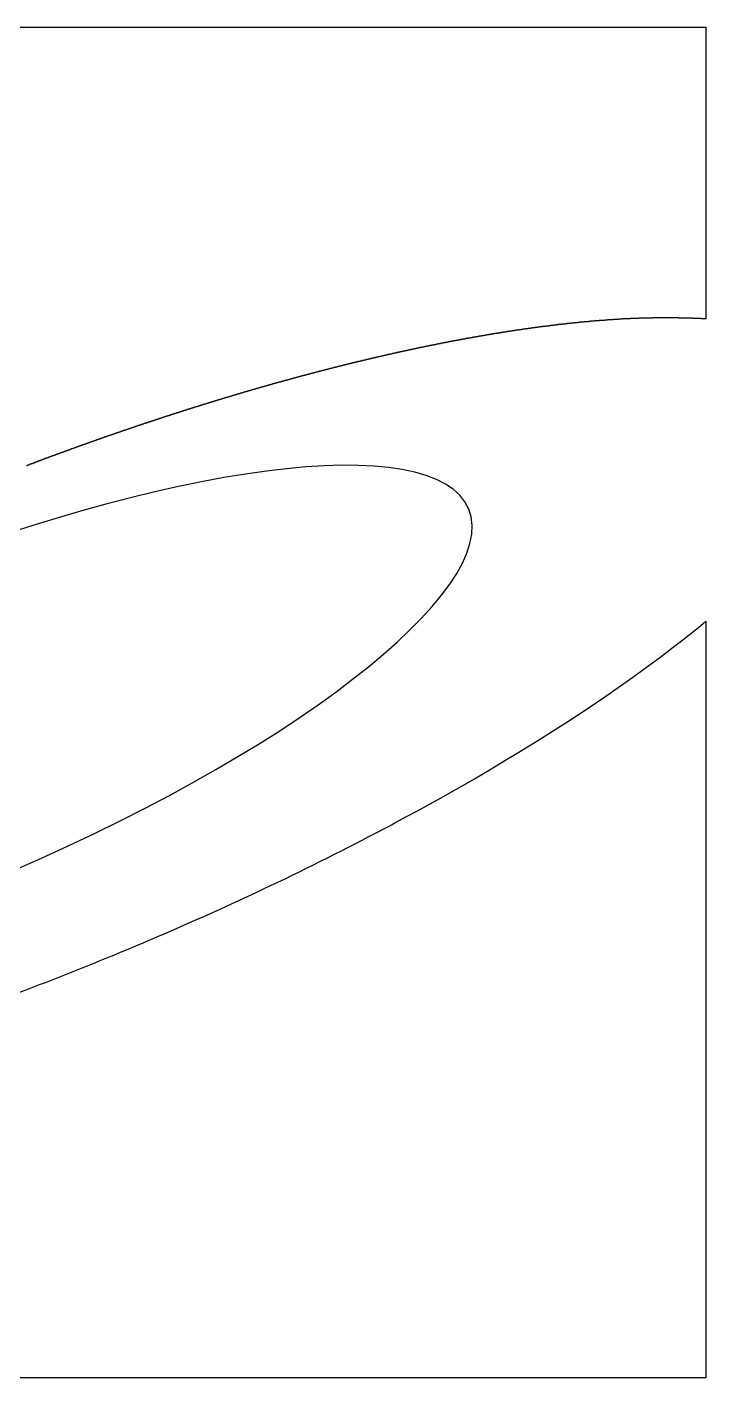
# Model space of a CAD drawing. Extents: x -0.1 to 68.2, y 0 to 24.5.
# Drawn here: x 12.19 to 24.5, y 0 to 24.5 of the extents above; entities that cross this region are included whole.
import ezdxf

# ---------------------------------------------------------------- set-up
doc = ezdxf.new("R2010")
doc.units = 0
doc.layers.add('ink_ext_XXXXXX', color=7, linetype='CONTINUOUS')

msp = doc.modelspace()

# ---------------------------------------------------------------- linework, layer by layer
at = {"layer": 'ink_ext_XXXXXX', "color": 7}
for points in [[(0, 24.500416), (24.503944, 24.500416), (24.503944, 19.205221), (24.472194, 19.205221), (24.472194, 19.208749), (24.415749, 19.208749), (24.415749, 19.212277), (24.338138, 19.212277), (24.338138, 19.215805), (24.260527, 19.215805), (24.260527, 19.219332), (24.161749, 19.219332), (24.161749, 19.22286), (24.006527, 19.22286), (24.006527, 19.226388), (23.540861, 19.226388), (23.540861, 19.22286), (23.413861, 19.22286), (23.413861, 19.219332), (23.286861, 19.219332), (23.286861, 19.215805), (23.202194, 19.215805), (23.202194, 19.212277), (23.131638, 19.212277), (23.131638, 19.208749), (23.061083, 19.208749), (23.061083, 19.205221), (22.990527, 19.205221), (22.990527, 19.201693), (22.919972, 19.201693), (22.919972, 19.198166), (22.867055, 19.198166), (22.867055, 19.194638), (22.817666, 19.194638), (22.817666, 19.19111), (22.768277, 19.19111), (22.768277, 19.187582), (22.718888, 19.187582), (22.718888, 19.184055), (22.665972, 19.184055), (22.665972, 19.180527), (22.616583, 19.180527), (22.616583, 19.176999), (22.567194, 19.176999), (22.567194, 19.173471), (22.528388, 19.173471), (22.528388, 19.169943), (22.486055, 19.169943), (22.486055, 19.166416), (22.447249, 19.166416), (22.447249, 19.162888), (22.408444, 19.162888), (22.408444, 19.15936), (22.369638, 19.15936), (22.369638, 19.155832), (22.330833, 19.155832), (22.330833, 19.152305), (22.292027, 19.152305), (22.292027, 19.148777), (22.253222, 19.148777), (22.253222, 19.145249), (22.214416, 19.145249), (22.214416, 19.141721), (22.179138, 19.141721), (22.179138, 19.138193), (22.143861, 19.138193), (22.143861, 19.134666), (22.112111, 19.134666), (22.112111, 19.131138), (22.080361, 19.131138), (22.080361, 19.12761), (22.048611, 19.12761), (22.048611, 19.124082), (22.016861, 19.124082), (22.016861, 19.120555), (21.985111, 19.120555), (21.985111, 19.117027), (21.949833, 19.117027), (21.949833, 19.113499), (21.918083, 19.113499), (21.918083, 19.109971), (21.886333, 19.109971), (21.886333, 19.106443), (21.854583, 19.106443), (21.854583, 19.102916), (21.822833, 19.102916), (21.822833, 19.099388), (21.791083, 19.099388), (21.791083, 19.09586), (21.762861, 19.09586), (21.762861, 19.092332), (21.738166, 19.092332), (21.738166, 19.088805), (21.709944, 19.088805), (21.709944, 19.085277), (21.681722, 19.085277), (21.681722, 19.081749), (21.653499, 19.081749), (21.653499, 19.078221), (21.625277, 19.078221), (21.625277, 19.074693), (21.597055, 19.074693), (21.597055, 19.071166), (21.568833, 19.071166), (21.568833, 19.067638), (21.540611, 19.067638), (21.540611, 19.06411), (21.512388, 19.06411), (21.512388, 19.060582), (21.484166, 19.060582), (21.484166, 19.057055), (21.455944, 19.057055), (21.455944, 19.053527), (21.427722, 19.053527), (21.427722, 19.049999), (21.403027, 19.049999), (21.403027, 19.046471), (21.378333, 19.046471), (21.378333, 19.042943), (21.353638, 19.042943), (21.353638, 19.039416), (21.328944, 19.039416), (21.328944, 19.035888), (21.304249, 19.035888), (21.304249, 19.03236), (21.279555, 19.03236), (21.279555, 19.028832), (21.254861, 19.028832), (21.254861, 19.025305), (21.230166, 19.025305), (21.230166, 19.021777), (21.205472, 19.021777), (21.205472, 19.018249), (21.180777, 19.018249), (21.180777, 19.014721), (21.156083, 19.014721), (21.156083, 19.011193), (21.131388, 19.011193), (21.131388, 19.007666), (21.106694, 19.007666), (21.106694, 19.004138), (21.081999, 19.004138), (21.081999, 19.00061), (21.057305, 19.00061), (21.057305, 18.997082), (21.032611, 18.997082), (21.032611, 18.993555), (21.011444, 18.993555), (21.011444, 18.990027), (20.990277, 18.990027), (20.990277, 18.986499), (20.965583, 18.986499), (20.965583, 18.982971), (20.944416, 18.982971), (20.944416, 18.979443), (20.923249, 18.979443), (20.923249, 18.975916), (20.898555, 18.975916), (20.898555, 18.972388), (20.877388, 18.972388), (20.877388, 18.96886), (20.856222, 18.96886), (20.856222, 18.965332), (20.831527, 18.965332), (20.831527, 18.961805), (20.810361, 18.961805), (20.810361, 18.958277), (20.789194, 18.958277), (20.789194, 18.954749), (20.764499, 18.954749), (20.764499, 18.951221), (20.743333, 18.951221), (20.743333, 18.947693), (20.722166, 18.947693), (20.722166, 18.944166), (20.697472, 18.944166), (20.697472, 18.940638), (20.676305, 18.940638), (20.676305, 18.93711), (20.655138, 18.93711), (20.655138, 18.933582), (20.630444, 18.933582), (20.630444, 18.930055), (20.612805, 18.930055), (20.612805, 18.926527), (20.591638, 18.926527), (20.591638, 18.922999), (20.570472, 18.922999), (20.570472, 18.919471), (20.549305, 18.919471), (20.549305, 18.915943), (20.528138, 18.915943), (20.528138, 18.912416), (20.510499, 18.912416), (20.510499, 18.908888), (20.489333, 18.908888), (20.489333, 18.90536), (20.468166, 18.90536), (20.468166, 18.901832), (20.446999, 18.901832), (20.446999, 18.898305), (20.429361, 18.898305), (20.429361, 18.894777), (20.408194, 18.894777), (20.408194, 18.891249), (20.387027, 18.891249), (20.387027, 18.887721), (20.365861, 18.887721), (20.365861, 18.884193), (20.348222, 18.884193), (20.348222, 18.880666), (20.327055, 18.880666), (20.327055, 18.877138), (20.305888, 18.877138), (20.305888, 18.87361), (20.284722, 18.87361), (20.284722, 18.870082), (20.263555, 18.870082), (20.263555, 18.866555), (20.245916, 18.866555), (20.245916, 18.863027), (20.224749, 18.863027), (20.224749, 18.859499), (20.203583, 18.859499), (20.203583, 18.855971), (20.185944, 18.855971), (20.185944, 18.852443), (20.168305, 18.852443), (20.168305, 18.848916), (20.147138, 18.848916), (20.147138, 18.845388), (20.129499, 18.845388), (20.129499, 18.84186), (20.111861, 18.84186), (20.111861, 18.838332), (20.090694, 18.838332), (20.090694, 18.834805), (20.073055, 18.834805), (20.073055, 18.831277), (20.055416, 18.831277), (20.055416, 18.827749), (20.034249, 18.827749), (20.034249, 18.824221), (20.016611, 18.824221), (20.016611, 18.820693), (19.998972, 18.820693), (19.998972, 18.817166), (19.977805, 18.817166), (19.977805, 18.813638), (19.960166, 18.813638), (19.960166, 18.81011), (19.942527, 18.81011), (19.942527, 18.806582), (19.921361, 18.806582), (19.921361, 18.803055), (19.903722, 18.803055), (19.903722, 18.799527), (19.886083, 18.799527), (19.886083, 18.795999), (19.864916, 18.795999), (19.864916, 18.792471), (19.847277, 18.792471), (19.847277, 18.788943), (19.829638, 18.788943), (19.829638, 18.785416), (19.808472, 18.785416), (19.808472, 18.781888), (19.790833, 18.781888), (19.790833, 18.77836), (19.773194, 18.77836), (19.773194, 18.774832), (19.755555, 18.774832), (19.755555, 18.771305), (19.737916, 18.771305), (19.737916, 18.767777), (19.720277, 18.767777), (19.720277, 18.764249), (19.702638, 18.764249), (19.702638, 18.760721), (19.685, 18.760721), (19.685, 18.757193), (19.667361, 18.757193), (19.667361, 18.753666), (19.649722, 18.753666), (19.649722, 18.750138), (19.632083, 18.750138), (19.632083, 18.74661), (19.614444, 18.74661), (19.614444, 18.743082), (19.600333, 18.743082), (19.600333, 18.739555), (19.582694, 18.739555), (19.582694, 18.736027), (19.565055, 18.736027), (19.565055, 18.732499), (19.547416, 18.732499), (19.547416, 18.728971), (19.529777, 18.728971), (19.529777, 18.725443), (19.512138, 18.725443), (19.512138, 18.721916), (19.4945, 18.721916), (19.4945, 18.718388), (19.476861, 18.718388), (19.476861, 18.71486), (19.459222, 18.71486), (19.459222, 18.711332), (19.441583, 18.711332), (19.441583, 18.707805), (19.423944, 18.707805), (19.423944, 18.704277), (19.406305, 18.704277), (19.406305, 18.700749), (19.388666, 18.700749), (19.388666, 18.697221), (19.371027, 18.697221), (19.371027, 18.693693), (19.353388, 18.693693), (19.353388, 18.690166), (19.33575, 18.690166), (19.33575, 18.686638), (19.321638, 18.686638), (19.321638, 18.68311), (19.304, 18.68311), (19.304, 18.679582), (19.289888, 18.679582), (19.289888, 18.676055), (19.27225, 18.676055), (19.27225, 18.672527), (19.254611, 18.672527), (19.254611, 18.668999), (19.2405, 18.668999), (19.2405, 18.665471), (19.222861, 18.665471), (19.222861, 18.661943), (19.205222, 18.661943), (19.205222, 18.658416), (19.191111, 18.658416), (19.191111, 18.654888), (19.173472, 18.654888), (19.173472, 18.65136), (19.155833, 18.65136), (19.155833, 18.647832), (19.141722, 18.647832), (19.141722, 18.644305), (19.124083, 18.644305), (19.124083, 18.640777), (19.106444, 18.640777), (19.106444, 18.637249), (19.092333, 18.637249), (19.092333, 18.633721), (19.074694, 18.633721), (19.074694, 18.630193), (19.057055, 18.630193), (19.057055, 18.626666), (19.042944, 18.626666), (19.042944, 18.623138), (19.025305, 18.623138), (19.025305, 18.61961), (19.007666, 18.61961), (19.007666, 18.616082), (18.993555, 18.616082), (18.993555, 18.612555), (18.975916, 18.612555), (18.975916, 18.609027), (18.958277, 18.609027), (18.958277, 18.605499), (18.944166, 18.605499), (18.944166, 18.601971), (18.926527, 18.601971), (18.926527, 18.598443), (18.912416, 18.598443), (18.912416, 18.594916), (18.894777, 18.594916), (18.894777, 18.591388), (18.880666, 18.591388), (18.880666, 18.58786), (18.863027, 18.58786), (18.863027, 18.584332), (18.848916, 18.584332), (18.848916, 18.580805), (18.834805, 18.580805), (18.834805, 18.577277), (18.817166, 18.577277), (18.817166, 18.573749), (18.803055, 18.573749), (18.803055, 18.570221), (18.788944, 18.570221), (18.788944, 18.566693), (18.771305, 18.566693), (18.771305, 18.563166), (18.757194, 18.563166), (18.757194, 18.559638), (18.739555, 18.559638), (18.739555, 18.55611), (18.725444, 18.55611), (18.725444, 18.552582), (18.711333, 18.552582), (18.711333, 18.549055), (18.693694, 18.549055), (18.693694, 18.545527), (18.679583, 18.545527), (18.679583, 18.541999), (18.661944, 18.541999), (18.661944, 18.538471), (18.647833, 18.538471), (18.647833, 18.534943), (18.633722, 18.534943), (18.633722, 18.531416), (18.616083, 18.531416), (18.616083, 18.527888), (18.601972, 18.527888), (18.601972, 18.52436), (18.584333, 18.52436), (18.584333, 18.520832), (18.570222, 18.520832), (18.570222, 18.517305), (18.556111, 18.517305), (18.556111, 18.513777), (18.538472, 18.513777), (18.538472, 18.510249), (18.524361, 18.510249), (18.524361, 18.506721), (18.506722, 18.506721), (18.506722, 18.503193), (18.492611, 18.503193), (18.492611, 18.499666), (18.4785, 18.499666), (18.4785, 18.496138), (18.460861, 18.496138), (18.460861, 18.49261), (18.44675, 18.49261), (18.44675, 18.489082), (18.432638, 18.489082), (18.432638, 18.485555), (18.418527, 18.485555), (18.418527, 18.482027), (18.404416, 18.482027), (18.404416, 18.478499), (18.390305, 18.478499), (18.390305, 18.474971), (18.372666, 18.474971), (18.372666, 18.471443), (18.358555, 18.471443), (18.358555, 18.467916), (18.344444, 18.467916), (18.344444, 18.464388), (18.330333, 18.464388), (18.330333, 18.46086), (18.316222, 18.46086), (18.316222, 18.457332), (18.302111, 18.457332), (18.302111, 18.453805), (18.288, 18.453805), (18.288, 18.450277), (18.270361, 18.450277), (18.270361, 18.446749), (18.25625, 18.446749), (18.25625, 18.443221), (18.242138, 18.443221), (18.242138, 18.439693), (18.228027, 18.439693), (18.228027, 18.436166), (18.213916, 18.436166), (18.213916, 18.432638), (18.199805, 18.432638), (18.199805, 18.42911), (18.182166, 18.42911), (18.182166, 18.425582), (18.168055, 18.425582), (18.168055, 18.422055), (18.153944, 18.422055), (18.153944, 18.418527), (18.139833, 18.418527), (18.139833, 18.414999), (18.125722, 18.414999), (18.125722, 18.411471), (18.111611, 18.411471), (18.111611, 18.407943), (18.093972, 18.407943), (18.093972, 18.404416), (18.079861, 18.404416), (18.079861, 18.400888), (18.06575, 18.400888), (18.06575, 18.39736), (18.051638, 18.39736), (18.051638, 18.393832), (18.037527, 18.393832), (18.037527, 18.390305), (18.023416, 18.390305), (18.023416, 18.386777), (18.009305, 18.386777), (18.009305, 18.383249), (17.995194, 18.383249), (17.995194, 18.379721), (17.981083, 18.379721), (17.981083, 18.376193), (17.966972, 18.376193), (17.966972, 18.372666), (17.952861, 18.372666), (17.952861, 18.369138), (17.93875, 18.369138), (17.93875, 18.36561), (17.924638, 18.36561), (17.924638, 18.362082), (17.910527, 18.362082), (17.910527, 18.358555), (17.896416, 18.358555), (17.896416, 18.355027), (17.882305, 18.355027), (17.882305, 18.351499), (17.868194, 18.351499), (17.868194, 18.347971), (17.854083, 18.347971), (17.854083, 18.344443), (17.839972, 18.344443), (17.839972, 18.340916), (17.825861, 18.340916), (17.825861, 18.337388), (17.81175, 18.337388), (17.81175, 18.33386), (17.797638, 18.33386), (17.797638, 18.330332), (17.783527, 18.330332), (17.783527, 18.326805), (17.769416, 18.326805), (17.769416, 18.323277), (17.755305, 18.323277), (17.755305, 18.319749), (17.741194, 18.319749), (17.741194, 18.316221), (17.727083, 18.316221), (17.727083, 18.312693), (17.7165, 18.312693), (17.7165, 18.309166), (17.702388, 18.309166), (17.702388, 18.305638), (17.688277, 18.305638), (17.688277, 18.30211), (17.674166, 18.30211), (17.674166, 18.298582), (17.660055, 18.298582), (17.660055, 18.295055), (17.645944, 18.295055), (17.645944, 18.291527), (17.631833, 18.291527), (17.631833, 18.287999), (17.617722, 18.287999), (17.617722, 18.284471), (17.603611, 18.284471), (17.603611, 18.280943), (17.5895, 18.280943), (17.5895, 18.277416), (17.575388, 18.277416), (17.575388, 18.273888), (17.561277, 18.273888), (17.561277, 18.27036), (17.547166, 18.27036), (17.547166, 18.266832), (17.533055, 18.266832), (17.533055, 18.263305), (17.522472, 18.263305), (17.522472, 18.259777), (17.508361, 18.259777), (17.508361, 18.256249), (17.49425, 18.256249), (17.49425, 18.252721), (17.480138, 18.252721), (17.480138, 18.249193), (17.466027, 18.249193), (17.466027, 18.245666), (17.455444, 18.245666), (17.455444, 18.242138), (17.441333, 18.242138), (17.441333, 18.23861), (17.427222, 18.23861), (17.427222, 18.235082), (17.413111, 18.235082), (17.413111, 18.231555), (17.402527, 18.231555), (17.402527, 18.228027), (17.388416, 18.228027), (17.388416, 18.224499), (17.374305, 18.224499), (17.374305, 18.220971), (17.360194, 18.220971), (17.360194, 18.217443), (17.346083, 18.217443), (17.346083, 18.213916), (17.3355, 18.213916), (17.3355, 18.210388), (17.321388, 18.210388), (17.321388, 18.20686), (17.307277, 18.20686), (17.307277, 18.203332), (17.293166, 18.203332), (17.293166, 18.199805), (17.282583, 18.199805), (17.282583, 18.196277), (17.268472, 18.196277), (17.268472, 18.192749), (17.254361, 18.192749), (17.254361, 18.189221), (17.24025, 18.189221), (17.24025, 18.185693), (17.226138, 18.185693), (17.226138, 18.182166), (17.215555, 18.182166), (17.215555, 18.178638), (17.201444, 18.178638), (17.201444, 18.17511), (17.187333, 18.17511), (17.187333, 18.171582), (17.173222, 18.171582), (17.173222, 18.168055), (17.162638, 18.168055), (17.162638, 18.164527), (17.148527, 18.164527), (17.148527, 18.160999), (17.134416, 18.160999), (17.134416, 18.157471), (17.120305, 18.157471), (17.120305, 18.153943), (17.106194, 18.153943), (17.106194, 18.150416), (17.095611, 18.150416), (17.095611, 18.146888), (17.0815, 18.146888), (17.0815, 18.14336), (17.067388, 18.14336), (17.067388, 18.139832), (17.056805, 18.139832), (17.056805, 18.136305), (17.042694, 18.136305), (17.042694, 18.132777), (17.028583, 18.132777), (17.028583, 18.129249), (17.018, 18.129249), (17.018, 18.125721), (17.003888, 18.125721), (17.003888, 18.122193), (16.993305, 18.122193), (16.993305, 18.118666), (16.979194, 18.118666), (16.979194, 18.115138), (16.965083, 18.115138), (16.965083, 18.11161), (16.9545, 18.11161), (16.9545, 18.108082), (16.940388, 18.108082), (16.940388, 18.104555), (16.926277, 18.104555), (16.926277, 18.101027), (16.915694, 18.101027), (16.915694, 18.097499), (16.901583, 18.097499), (16.901583, 18.093971), (16.891, 18.093971), (16.891, 18.090443), (16.876888, 18.090443), (16.876888, 18.086916), (16.862777, 18.086916), (16.862777, 18.083388), (16.852194, 18.083388), (16.852194, 18.07986), (16.838083, 18.07986), (16.838083, 18.076332), (16.8275, 18.076332), (16.8275, 18.072805), (16.813388, 18.072805), (16.813388, 18.069277), (16.799277, 18.069277), (16.799277, 18.065749), (16.788694, 18.065749), (16.788694, 18.062221), (16.774583, 18.062221), (16.774583, 18.058693), (16.760472, 18.058693), (16.760472, 18.055166), (16.749888, 18.055166), (16.749888, 18.051638), (16.735777, 18.051638), (16.735777, 18.04811), (16.725194, 18.04811), (16.725194, 18.044582), (16.711083, 18.044582), (16.711083, 18.041055), (16.696972, 18.041055), (16.696972, 18.037527), (16.686388, 18.037527), (16.686388, 18.033999), (16.672277, 18.033999), (16.672277, 18.030471), (16.658166, 18.030471), (16.658166, 18.026943), (16.647583, 18.026943), (16.647583, 18.023416), (16.633472, 18.023416), (16.633472, 18.019888), (16.622888, 18.019888), (16.622888, 18.01636), (16.608777, 18.01636), (16.608777, 18.012832), (16.598194, 18.012832), (16.598194, 18.009305), (16.584083, 18.009305), (16.584083, 18.005777), (16.5735, 18.005777), (16.5735, 18.002249), (16.559388, 18.002249), (16.559388, 17.998721), (16.548805, 17.998721), (16.548805, 17.995193), (16.534694, 17.995193), (16.534694, 17.991666), (16.524111, 17.991666), (16.524111, 17.988138), (16.51, 17.988138), (16.51, 17.98461), (16.499416, 17.98461), (16.499416, 17.981082), (16.485305, 17.981082), (16.485305, 17.977555), (16.474722, 17.977555), (16.474722, 17.974027), (16.460611, 17.974027), (16.460611, 17.970499), (16.450027, 17.970499), (16.450027, 17.966971), (16.435916, 17.966971), (16.435916, 17.963443), (16.425333, 17.963443), (16.425333, 17.959916), (16.411222, 17.959916), (16.411222, 17.956388), (16.400638, 17.956388), (16.400638, 17.95286), (16.386527, 17.95286), (16.386527, 17.949332), (16.375944, 17.949332), (16.375944, 17.945805), (16.365361, 17.945805), (16.365361, 17.942277), (16.35125, 17.942277), (16.35125, 17.938749), (16.340666, 17.938749), (16.340666, 17.935221), (16.326555, 17.935221), (16.326555, 17.931693), (16.315972, 17.931693), (16.315972, 17.928166), (16.301861, 17.928166), (16.301861, 17.924638), (16.291277, 17.924638), (16.291277, 17.92111), (16.277166, 17.92111), (16.277166, 17.917582), (16.266583, 17.917582), (16.266583, 17.914055), (16.252472, 17.914055), (16.252472, 17.910527), (16.241888, 17.910527), (16.241888, 17.906999), (16.227777, 17.906999), (16.227777, 17.903471), (16.217194, 17.903471), (16.217194, 17.899943), (16.203083, 17.899943), (16.203083, 17.896416), (16.1925, 17.896416), (16.1925, 17.892888), (16.178388, 17.892888), (16.178388, 17.88936), (16.167805, 17.88936), (16.167805, 17.885832), (16.157222, 17.885832), (16.157222, 17.882305), (16.143111, 17.882305), (16.143111, 17.878777), (16.132527, 17.878777), (16.132527, 17.875249), (16.118416, 17.875249), (16.118416, 17.871721), (16.107833, 17.871721), (16.107833, 17.868193), (16.093722, 17.868193), (16.093722, 17.864666), (16.083138, 17.864666), (16.083138, 17.861138), (16.072555, 17.861138), (16.072555, 17.85761), (16.058444, 17.85761), (16.058444, 17.854082), (16.047861, 17.854082), (16.047861, 17.850555), (16.037277, 17.850555), (16.037277, 17.847027), (16.023166, 17.847027), (16.023166, 17.843499), (16.012583, 17.843499), (16.012583, 17.839971), (16.002, 17.839971), (16.002, 17.836443), (15.987888, 17.836443), (15.987888, 17.832916), (15.977305, 17.832916), (15.977305, 17.829388), (15.966722, 17.829388), (15.966722, 17.82586), (15.952611, 17.82586), (15.952611, 17.822332), (15.942027, 17.822332), (15.942027, 17.818805), (15.931444, 17.818805), (15.931444, 17.815277), (15.917333, 17.815277), (15.917333, 17.811749), (15.90675, 17.811749), (15.90675, 17.808221), (15.896166, 17.808221), (15.896166, 17.804693), (15.882055, 17.804693), (15.882055, 17.801166), (15.871472, 17.801166), (15.871472, 17.797638), (15.860888, 17.797638), (15.860888, 17.79411), (15.846777, 17.79411), (15.846777, 17.790582), (15.836194, 17.790582), (15.836194, 17.787055), (15.825611, 17.787055), (15.825611, 17.783527), (15.8115, 17.783527), (15.8115, 17.779999), (15.800916, 17.779999), (15.800916, 17.776471), (15.790333, 17.776471), (15.790333, 17.772943), (15.776222, 17.772943), (15.776222, 17.769416), (15.765638, 17.769416), (15.765638, 17.765888), (15.755055, 17.765888), (15.755055, 17.76236), (15.740944, 17.76236), (15.740944, 17.758832), (15.730361, 17.758832), (15.730361, 17.755305), (15.719777, 17.755305), (15.719777, 17.751777), (15.705666, 17.751777), (15.705666, 17.748249), (15.695083, 17.748249), (15.695083, 17.744721), (15.6845, 17.744721), (15.6845, 17.741193), (15.670388, 17.741193), (15.670388, 17.737666), (15.659805, 17.737666), (15.659805, 17.734138), (15.649222, 17.734138), (15.649222, 17.73061), (15.635111, 17.73061), (15.635111, 17.727082), (15.624527, 17.727082), (15.624527, 17.723555), (15.613944, 17.723555), (15.613944, 17.720027), (15.603361, 17.720027), (15.603361, 17.716499), (15.58925, 17.716499), (15.58925, 17.712971), (15.578666, 17.712971), (15.578666, 17.709443), (15.568083, 17.709443), (15.568083, 17.705916), (15.5575, 17.705916), (15.5575, 17.702388), (15.543389, 17.702388), (15.543389, 17.69886), (15.532805, 17.69886), (15.532805, 17.695332), (15.522222, 17.695332), (15.522222, 17.691805), (15.511639, 17.691805), (15.511639, 17.688277), (15.501055, 17.688277), (15.501055, 17.684749), (15.486944, 17.684749), (15.486944, 17.681221), (15.476361, 17.681221), (15.476361, 17.677693), (15.465777, 17.677693), (15.465777, 17.674166), (15.455194, 17.674166), (15.455194, 17.670638), (15.441083, 17.670638), (15.441083, 17.66711), (15.4305, 17.66711), (15.4305, 17.663582), (15.419916, 17.663582), (15.419916, 17.660055), (15.409333, 17.660055), (15.409333, 17.656527), (15.39875, 17.656527), (15.39875, 17.652999), (15.384639, 17.652999), (15.384639, 17.649471), (15.374055, 17.649471), (15.374055, 17.645943), (15.363472, 17.645943), (15.363472, 17.642416), (15.352889, 17.642416), (15.352889, 17.638888), (15.338777, 17.638888), (15.338777, 17.63536), (15.328194, 17.63536), (15.328194, 17.631832), (15.317611, 17.631832), (15.317611, 17.628305), (15.307027, 17.628305), (15.307027, 17.624777), (15.296444, 17.624777), (15.296444, 17.621249), (15.282333, 17.621249), (15.282333, 17.617721), (15.27175, 17.617721), (15.27175, 17.614193), (15.261166, 17.614193), (15.261166, 17.610666), (15.250583, 17.610666), (15.250583, 17.607138), (15.236472, 17.607138), (15.236472, 17.60361), (15.225889, 17.60361), (15.225889, 17.600082), (15.215305, 17.600082), (15.215305, 17.596555), (15.204722, 17.596555), (15.204722, 17.593027), (15.194139, 17.593027), (15.194139, 17.589499), (15.180027, 17.589499), (15.180027, 17.585971), (15.169444, 17.585971), (15.169444, 17.582443), (15.158861, 17.582443), (15.158861, 17.578916), (15.148277, 17.578916), (15.148277, 17.575388), (15.137694, 17.575388), (15.137694, 17.57186), (15.123583, 17.57186), (15.123583, 17.568332), (15.113, 17.568332), (15.113, 17.564805), (15.102416, 17.564805), (15.102416, 17.561277), (15.091833, 17.561277), (15.091833, 17.557749), (15.08125, 17.557749), (15.08125, 17.554221), (15.070666, 17.554221), (15.070666, 17.550693), (15.060083, 17.550693), (15.060083, 17.547166), (15.0495, 17.547166), (15.0495, 17.543638), (15.038916, 17.543638), (15.038916, 17.54011), (15.024805, 17.54011), (15.024805, 17.536582), (15.014222, 17.536582), (15.014222, 17.533055), (15.003639, 17.533055), (15.003639, 17.529527), (14.993055, 17.529527), (14.993055, 17.525999), (14.982472, 17.525999), (14.982472, 17.522471), (14.971889, 17.522471), (14.971889, 17.518943), (14.961305, 17.518943), (14.961305, 17.515416), (14.950722, 17.515416), (14.950722, 17.511888), (14.940139, 17.511888), (14.940139, 17.50836), (14.926027, 17.50836), (14.926027, 17.504832), (14.915444, 17.504832), (14.915444, 17.501305), (14.904861, 17.501305), (14.904861, 17.497777), (14.894277, 17.497777), (14.894277, 17.494249), (14.883694, 17.494249), (14.883694, 17.490721), (14.873111, 17.490721), (14.873111, 17.487193), (14.862527, 17.487193), (14.862527, 17.483666), (14.851944, 17.483666), (14.851944, 17.480138), (14.841361, 17.480138), (14.841361, 17.47661), (14.82725, 17.47661), (14.82725, 17.473082), (14.816666, 17.473082), (14.816666, 17.469555), (14.806083, 17.469555), (14.806083, 17.466027), (14.7955, 17.466027), (14.7955, 17.462499), (14.784916, 17.462499), (14.784916, 17.458971), (14.774333, 17.458971), (14.774333, 17.455443), (14.76375, 17.455443), (14.76375, 17.451916), (14.753166, 17.451916), (14.753166, 17.448388), (14.742583, 17.448388), (14.742583, 17.44486), (14.732, 17.44486), (14.732, 17.441332), (14.717889, 17.441332), (14.717889, 17.437805), (14.707305, 17.437805), (14.707305, 17.434277), (14.696722, 17.434277), (14.696722, 17.430749), (14.686139, 17.430749), (14.686139, 17.427221), (14.675555, 17.427221), (14.675555, 17.423693), (14.664972, 17.423693), (14.664972, 17.420166), (14.654389, 17.420166), (14.654389, 17.416638), (14.643805, 17.416638), (14.643805, 17.41311), (14.633222, 17.41311), (14.633222, 17.409582), (14.622639, 17.409582), (14.622639, 17.406055), (14.612055, 17.406055), (14.612055, 17.402527), (14.601472, 17.402527), (14.601472, 17.398999), (14.590889, 17.398999), (14.590889, 17.395471), (14.580305, 17.395471), (14.580305, 17.391943), (14.569722, 17.391943), (14.569722, 17.388416), (14.559139, 17.388416), (14.559139, 17.384888), (14.548555, 17.384888), (14.548555, 17.38136), (14.537972, 17.38136), (14.537972, 17.377832), (14.527389, 17.377832), (14.527389, 17.374305), (14.516805, 17.374305), (14.516805, 17.370777), (14.506222, 17.370777), (14.506222, 17.367249), (14.495639, 17.367249), (14.495639, 17.363721), (14.485055, 17.363721), (14.485055, 17.360193), (14.474472, 17.360193), (14.474472, 17.356666), (14.463889, 17.356666), (14.463889, 17.353138), (14.453305, 17.353138), (14.453305, 17.34961), (14.442722, 17.34961), (14.442722, 17.346082), (14.432139, 17.346082), (14.432139, 17.342555), (14.418027, 17.342555), (14.418027, 17.339027), (14.407444, 17.339027), (14.407444, 17.335499), (14.396861, 17.335499), (14.396861, 17.331971), (14.386277, 17.331971), (14.386277, 17.328443), (14.375694, 17.328443), (14.375694, 17.324916), (14.365111, 17.324916), (14.365111, 17.321388), (14.354527, 17.321388), (14.354527, 17.31786), (14.343944, 17.31786), (14.343944, 17.314332), (14.333361, 17.314332), (14.333361, 17.310805), (14.322777, 17.310805), (14.322777, 17.307277), (14.312194, 17.307277), (14.312194, 17.303749), (14.301611, 17.303749), (14.301611, 17.300221), (14.291027, 17.300221), (14.291027, 17.296693), (14.280444, 17.296693), (14.280444, 17.293166), (14.269861, 17.293166), (14.269861, 17.289638), (14.259277, 17.289638), (14.259277, 17.28611), (14.248694, 17.28611), (14.248694, 17.282582), (14.238111, 17.282582), (14.238111, 17.279055), (14.227527, 17.279055), (14.227527, 17.275527), (14.216944, 17.275527), (14.216944, 17.271999), (14.206361, 17.271999), (14.206361, 17.268471), (14.195777, 17.268471), (14.195777, 17.264943), (14.185194, 17.264943), (14.185194, 17.261416), (14.174611, 17.261416), (14.174611, 17.257888), (14.164027, 17.257888), (14.164027, 17.25436), (14.153444, 17.25436), (14.153444, 17.250832), (14.142861, 17.250832), (14.142861, 17.247305), (14.132277, 17.247305), (14.132277, 17.243777), (14.121694, 17.243777), (14.121694, 17.240249), (14.114639, 17.240249), (14.114639, 17.236721), (14.104055, 17.236721), (14.104055, 17.233193), (14.093472, 17.233193), (14.093472, 17.229666), (14.082889, 17.229666), (14.082889, 17.226138), (14.072305, 17.226138), (14.072305, 17.22261), (14.061722, 17.22261), (14.061722, 17.219082), (14.051139, 17.219082), (14.051139, 17.215555), (14.040555, 17.215555), (14.040555, 17.212027), (14.029972, 17.212027), (14.029972, 17.208499), (14.019389, 17.208499), (14.019389, 17.204971), (14.008805, 17.204971), (14.008805, 17.201443), (14.00175, 17.201443), (14.00175, 17.197916), (13.991166, 17.197916), (13.991166, 17.194388), (13.980583, 17.194388), (13.980583, 17.19086), (13.97, 17.19086), (13.97, 17.187332), (13.959416, 17.187332), (13.959416, 17.183805), (13.948833, 17.183805), (13.948833, 17.180277), (13.93825, 17.180277), (13.93825, 17.176749), (13.927666, 17.176749), (13.927666, 17.173221), (13.917083, 17.173221), (13.917083, 17.169693), (13.9065, 17.169693), (13.9065, 17.166166), (13.895916, 17.166166), (13.895916, 17.162638), (13.888861, 17.162638), (13.888861, 17.15911), (13.878277, 17.15911), (13.878277, 17.155582), (13.867694, 17.155582), (13.867694, 17.152055), (13.857111, 17.152055), (13.857111, 17.148527), (13.846527, 17.148527), (13.846527, 17.144999), (13.835944, 17.144999), (13.835944, 17.141471), (13.825361, 17.141471), (13.825361, 17.137943), (13.814777, 17.137943), (13.814777, 17.134416), (13.804194, 17.134416), (13.804194, 17.130888), (13.793611, 17.130888), (13.793611, 17.12736), (13.783027, 17.12736), (13.783027, 17.123832), (13.775972, 17.123832), (13.775972, 17.120305), (13.765389, 17.120305), (13.765389, 17.116777), (13.754805, 17.116777), (13.754805, 17.113249), (13.744222, 17.113249), (13.744222, 17.109721), (13.733639, 17.109721), (13.733639, 17.106193), (13.723055, 17.106193), (13.723055, 17.102666), (13.712472, 17.102666), (13.712472, 17.099138), (13.701889, 17.099138), (13.701889, 17.09561), (13.691305, 17.09561), (13.691305, 17.092082), (13.680722, 17.092082), (13.680722, 17.088555), (13.670139, 17.088555), (13.670139, 17.085027), (13.659555, 17.085027), (13.659555, 17.081499), (13.6525, 17.081499), (13.6525, 17.077971), (13.641916, 17.077971), (13.641916, 17.074443), (13.631333, 17.074443), (13.631333, 17.070916), (13.62075, 17.070916), (13.62075, 17.067388), (13.610166, 17.067388), (13.610166, 17.06386), (13.599583, 17.06386), (13.599583, 17.060332), (13.589, 17.060332), (13.589, 17.056805), (13.581944, 17.056805), (13.581944, 17.053277), (13.571361, 17.053277), (13.571361, 17.049749), (13.560777, 17.049749), (13.560777, 17.046221), (13.550194, 17.046221), (13.550194, 17.042693), (13.539611, 17.042693), (13.539611, 17.039166), (13.532555, 17.039166), (13.532555, 17.035638), (13.521972, 17.035638), (13.521972, 17.03211), (13.511389, 17.03211), (13.511389, 17.028582), (13.500805, 17.028582), (13.500805, 17.025055), (13.490222, 17.025055), (13.490222, 17.021527), (13.479639, 17.021527), (13.479639, 17.017999), (13.472583, 17.017999), (13.472583, 17.014471), (13.462, 17.014471), (13.462, 17.010943), (13.451416, 17.010943), (13.451416, 17.007416), (13.440833, 17.007416), (13.440833, 17.003888), (13.43025, 17.003888), (13.43025, 17.00036), (13.423194, 17.00036), (13.423194, 16.996832), (13.412611, 16.996832), (13.412611, 16.993305), (13.402027, 16.993305), (13.402027, 16.989777), (13.391444, 16.989777), (13.391444, 16.986249), (13.380861, 16.986249), (13.380861, 16.982721), (13.370277, 16.982721), (13.370277, 16.979193), (13.363222, 16.979193), (13.363222, 16.975666), (13.352639, 16.975666), (13.352639, 16.972138), (13.342055, 16.972138), (13.342055, 16.96861), (13.331472, 16.96861), (13.331472, 16.965082), (13.320889, 16.965082), (13.320889, 16.961555), (13.310305, 16.961555), (13.310305, 16.958027), (13.30325, 16.958027), (13.30325, 16.954499), (13.292666, 16.954499), (13.292666, 16.950971), (13.282083, 16.950971), (13.282083, 16.947443), (13.2715, 16.947443), (13.2715, 16.943916), (13.260916, 16.943916), (13.260916, 16.940388), (13.253861, 16.940388), (13.253861, 16.93686), (13.243277, 16.93686), (13.243277, 16.933332), (13.232694, 16.933332), (13.232694, 16.929805), (13.222111, 16.929805), (13.222111, 16.926277), (13.211527, 16.926277), (13.211527, 16.922749), (13.200944, 16.922749), (13.200944, 16.919221), (13.193889, 16.919221), (13.193889, 16.915693), (13.183305, 16.915693), (13.183305, 16.912166), (13.172722, 16.912166), (13.172722, 16.908638), (13.162139, 16.908638), (13.162139, 16.90511), (13.151555, 16.90511), (13.151555, 16.901582), (13.1445, 16.901582), (13.1445, 16.898055), (13.133916, 16.898055), (13.133916, 16.894527), (13.123333, 16.894527), (13.123333, 16.890999), (13.11275, 16.890999), (13.11275, 16.887471), (13.102166, 16.887471), (13.102166, 16.883943), (13.095111, 16.883943), (13.095111, 16.880416), (13.084527, 16.880416), (13.084527, 16.876888), (13.073944, 16.876888), (13.073944, 16.87336), (13.063361, 16.87336), (13.063361, 16.869832), (13.056305, 16.869832), (13.056305, 16.866305), (13.045722, 16.866305), (13.045722, 16.862777), (13.035139, 16.862777), (13.035139, 16.859249), (13.024555, 16.859249), (13.024555, 16.855721), (13.0175, 16.855721), (13.0175, 16.852193), (13.006916, 16.852193), (13.006916, 16.848666), (12.996333, 16.848666), (12.996333, 16.845138), (12.989277, 16.845138), (12.989277, 16.84161), (12.978694, 16.84161), (12.978694, 16.838082), (12.968111, 16.838082), (12.968111, 16.834555), (12.957527, 16.834555), (12.957527, 16.831027), (12.950472, 16.831027), (12.950472, 16.827499), (12.939889, 16.827499), (12.939889, 16.823971), (12.929305, 16.823971), (12.929305, 16.820443), (12.918722, 16.820443), (12.918722, 16.816916), (12.911666, 16.816916), (12.911666, 16.813388), (12.901083, 16.813388), (12.901083, 16.80986), (12.8905, 16.80986), (12.8905, 16.806332), (12.879916, 16.806332), (12.879916, 16.802805), (12.872861, 16.802805), (12.872861, 16.799277), (12.862277, 16.799277), (12.862277, 16.795749), (12.851694, 16.795749), (12.851694, 16.792221), (12.841111, 16.792221), (12.841111, 16.788693), (12.834055, 16.788693), (12.834055, 16.785166), (12.823472, 16.785166), (12.823472, 16.781638), (12.812889, 16.781638), (12.812889, 16.77811), (12.802305, 16.77811), (12.802305, 16.774582), (12.79525, 16.774582), (12.79525, 16.771055), (12.784666, 16.771055), (12.784666, 16.767527), (12.774083, 16.767527), (12.774083, 16.763999), (12.767027, 16.763999), (12.767027, 16.760471), (12.756444, 16.760471), (12.756444, 16.756943), (12.745861, 16.756943), (12.745861, 16.753416), (12.735277, 16.753416), (12.735277, 16.749888), (12.728222, 16.749888), (12.728222, 16.74636), (12.717639, 16.74636), (12.717639, 16.742832), (12.707055, 16.742832), (12.707055, 16.739305), (12.696472, 16.739305), (12.696472, 16.735777), (12.689416, 16.735777), (12.689416, 16.732249), (12.678833, 16.732249), (12.678833, 16.728721), (12.66825, 16.728721), (12.66825, 16.725193), (12.657666, 16.725193), (12.657666, 16.721666), (12.650611, 16.721666), (12.650611, 16.718138), (12.640027, 16.718138), (12.640027, 16.71461), (12.629444, 16.71461), (12.629444, 16.711082), (12.618861, 16.711082), (12.618861, 16.707555), (12.611805, 16.707555), (12.611805, 16.704027), (12.601222, 16.704027), (12.601222, 16.700499), (12.590639, 16.700499), (12.590639, 16.696971), (12.583583, 16.696971), (12.583583, 16.693443), (12.573, 16.693443), (12.573, 16.689916), (12.562416, 16.689916), (12.562416, 16.686388), (12.555361, 16.686388), (12.555361, 16.68286), (12.544777, 16.68286), (12.544777, 16.679332), (12.534194, 16.679332), (12.534194, 16.675805), (12.527139, 16.675805), (12.527139, 16.672277), (12.516555, 16.672277), (12.516555, 16.668749), (12.505972, 16.668749), (12.505972, 16.665221), (12.498916, 16.665221), (12.498916, 16.661693), (12.488333, 16.661693), (12.488333, 16.658166), (12.47775, 16.658166), (12.47775, 16.654638), (12.470694, 16.654638), (12.470694, 16.65111), (12.460111, 16.65111), (12.460111, 16.647582), (12.449527, 16.647582), (12.449527, 16.644055), (12.442472, 16.644055), (12.442472, 16.640527), (12.431889, 16.640527), (12.431889, 16.636999), (12.424833, 16.636999), (12.424833, 16.633471), (12.41425, 16.633471), (12.41425, 16.629943), (12.403666, 16.629943), (12.403666, 16.626416), (12.396611, 16.626416), (12.396611, 16.622888), (12.386027, 16.622888), (12.386027, 16.61936), (12.375444, 16.61936), (12.375444, 16.615832), (12.368389, 16.615832), (12.368389, 16.612305), (12.357805, 16.612305), (12.357805, 16.608777), (12.347222, 16.608777), (12.347222, 16.605249), (12.340166, 16.605249), (12.340166, 16.601721), (12.329583, 16.601721), (12.329583, 16.598194), (12.319, 16.598194), (12.319, 16.594666), (12.311944, 16.594666), (12.311944, 16.591138), (12.301361, 16.591138), (12.301361, 16.58761), (12.290777, 16.58761), (12.290777, 16.584082), (12.283722, 16.584082), (12.283722, 16.580555), (12.273139, 16.580555), (12.273139, 16.577027), (12.262555, 16.577027), (12.262555, 16.573499), (12.2555, 16.573499), (12.2555, 16.569971), (12.244916, 16.569971), (12.244916, 16.566444), (12.234333, 16.566444), (12.234333, 16.562916), (12.227277, 16.562916), (12.227277, 16.559388), (12.216694, 16.559388), (12.216694, 16.55586), (12.206111, 16.55586), (12.206111, 16.552332), (12.199055, 16.552332), (12.199055, 16.548805), (12.188472, 16.548805), (12.188472, 16.545277), (12.177889, 16.545277)], [(24.501898, 13.72309), (24.501898, -0.000001), (0.00051, -0.000001), (0.00051, 4.384322)], [(16.04211, 8.665915), (16.342254, 8.806144)]]:
    msp.add_lwpolyline(points, dxfattribs=at)
for points in [[(20.200478, 15.757348), (19.587386, 17.232594), (14.676825, 16.595795), (9.233076, 14.33844)], [(11.447321, 8.996785), (16.892305, 11.254245), (20.809726, 14.282137), (20.200478, 15.757348)], [(18.860346, 10.066372), (21.134881, 11.280986), (23.066057, 12.538709), (24.501898, 13.72309)], [(18.388647, 9.817558), (18.547326, 9.898767), (18.704418, 9.981317), (18.860346, 10.066372)], [(16.342254, 8.806144), (17.048374, 9.136238), (17.732269, 9.47427), (18.388647, 9.817558)], [(13.88177, 7.720047), (14.621898, 8.026576), (15.342482, 8.343617), (16.04211, 8.665915)], [(11.932249, 6.950921), (12.57554, 7.190704), (13.225251, 7.447491), (13.88177, 7.720047)]]:
    msp.add_open_spline(points, degree=3, dxfattribs=at)

doc.saveas('drawing.dxf')
